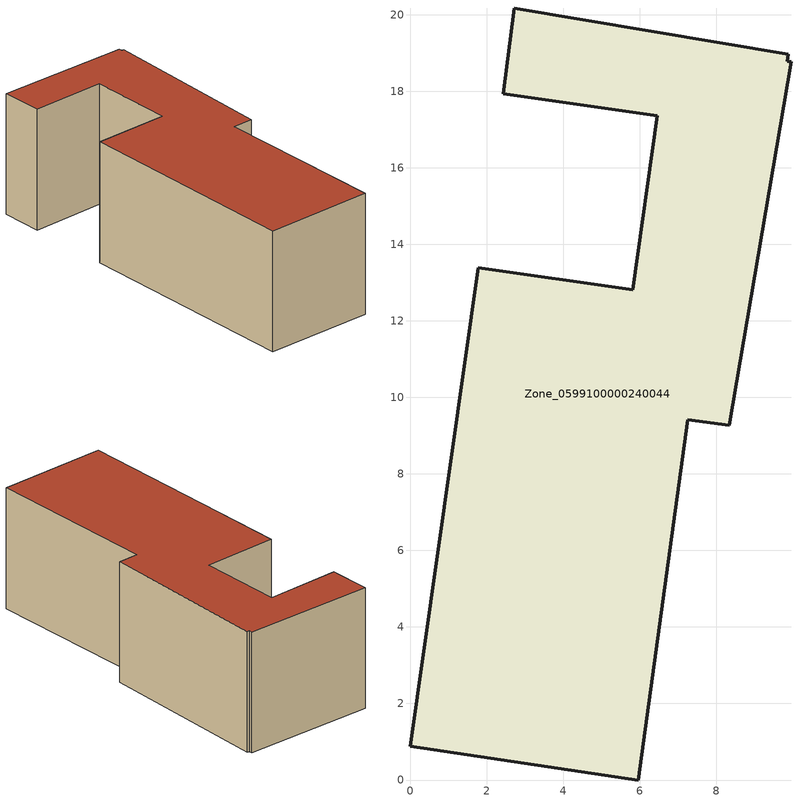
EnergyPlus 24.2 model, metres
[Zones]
Zone_0599100000240044
 floor ground (C_G): 1.78,13.39 5.81,12.81 6.46,17.37 2.43,17.94 2.72,20.18 9.88,18.98 9.85,18.79 9.96,18.78 8.34,9.27 7.25,9.42 5.96,0 0,0.88 z0
 wall outside (C_F): 5.81,12.81 1.78,13.39 0,0.88 5.96,0 7.25,9.42 8.34,9.27 9.96,18.78 9.85,18.79 9.88,18.98 2.72,20.18 2.43,17.94 6.46,17.37 5.81,12.81 z0:6.64
 roof outside (C_R): 9.88,18.98 2.72,20.18 2.43,17.94 6.46,17.37 5.81,12.81 1.78,13.39 0,0.88 5.96,0 7.25,9.42 8.34,9.27 9.96,18.78 9.85,18.79 z6.64
[BUILDING]
Pand.0599100000240044: North Axis=0; Terrain=City; Loads Convergence Tolerance Value=0.04; Temperature Convergence Tolerance Value=0.4; Solar Distribution=FullExterior; Maximum Number of Warmup Days=25; Minimum Number of Warmup Days=1
[Site:Location]
Rotterdam.The.Hague.AP_ZH_NLD Design_Conditions: Latitude=51.96; Longitude=4.45; Time Zone=1; Elevation=-4.5
[SITE:GROUNDTEMPERATURE:BUILDINGSURFACE]
18, 18, 18, 18, 18, 18, 18, 18, 18, 18, 18, 18
[MATERIAL] Thermal Absorptance=0.9; Solar Absorptance=0.7; Visible Absorptance=0.7
Name | Roughness | Thickness | Conductivity | Density | Specific Heat
G.D.1965 | MediumSmooth | 0.15 | 1 | 540 | 1210
F.D.1965 | Rough | 0.3 | 0.857143 | 1920 | 840
R.D.1965 | MediumRough | 0.2 | 0.08 | 1500 | 1000
[CONSTRUCTION]
C_G: G.D.1965
C_F: F.D.1965
C_R: R.D.1965
[ZONE]
Zone_0599100000240044: Type=1; Multiplier=1; Ceiling Height=Autocalculate; Volume=Autocalculate; Floor Area=autocalculate; Part of Total Floor Area=Yes
[ZONEINFILTRATION:DESIGNFLOWRATE]
Infil_Zone_0599100000240044: Zone or ZoneList or Space or SpaceList=Zone_0599100000240044; Schedule=AlwaysOn; Design Flow Rate Calculation Method=Flow/Area; Flow Rate per Floor Area=0.0042; Constant Term Coefficient=1; Temperature Term Coefficient=0; Velocity Term Coefficient=0; Velocity Squared Term Coefficient=0
[HVACTEMPLATE:ZONE:IDEALLOADSAIRSYSTEM]
Zone_0599100000240044: Maximum Heating Supply Air Temperature=50; Minimum Cooling Supply Air Temperature=13; Maximum Heating Supply Air Humidity Ratio=0.0156; Minimum Cooling Supply Air Humidity Ratio=0.0077; Heating Limit=NoLimit; Cooling Limit=NoLimit; Dehumidification Control Type=ConstantSensibleHeatRatio; Cooling Sensible Heat Ratio=0.7; Dehumidification Setpoint=60; Humidification Control Type=None; Humidification Setpoint=30; Outdoor Air Method=None; Outdoor Air Flow Rate per Person=0.00944; Outdoor Air Flow Rate per Zone Floor Area=0; Outdoor Air Flow Rate per Zone=0; Demand Controlled Ventilation Type=None; Outdoor Air Economizer Type=NoEconomizer; Heat Recovery Type=None; Sensible Heat Recovery Effectiveness=0.7; Latent Heat Recovery Effectiveness=0.65
[ZONECONTROL:THERMOSTAT]
ThermostatControl_Zone_0599100000240044: Zone or ZoneList=Zone_0599100000240044; Control Type Schedule=DualSetpointControlType; Control 1=Thermostat_Zone_0599100000240044; Temperature Difference Between Cutout And Setpoint=0
[THERMOSTATSETPOINT:DUALSETPOINT]
Thermostat_Zone_0599100000240044: Heating Setpoint Temperature Schedule=HeatingSetpoint_Zone_0599100000240044; Cooling Setpoint Temperature Schedule=CoolingSetpoint_Zone_0599100000240044
[SCHEDULE:COMPACT]
HeatingSetpoint_Zone_0599100000240044: Through: 12/31, For: AllDays, Until: 24:00, 21
CoolingSetpoint_Zone_0599100000240044: Through: 12/31, For: AllDays, Until: 24:00, 24
DualSetpointControlType: Through: 12/31, For: AllDays, Until: 24:00, 4
AlwaysOn: Through: 12/31, For: AllDays, Until: 24:00, 1
